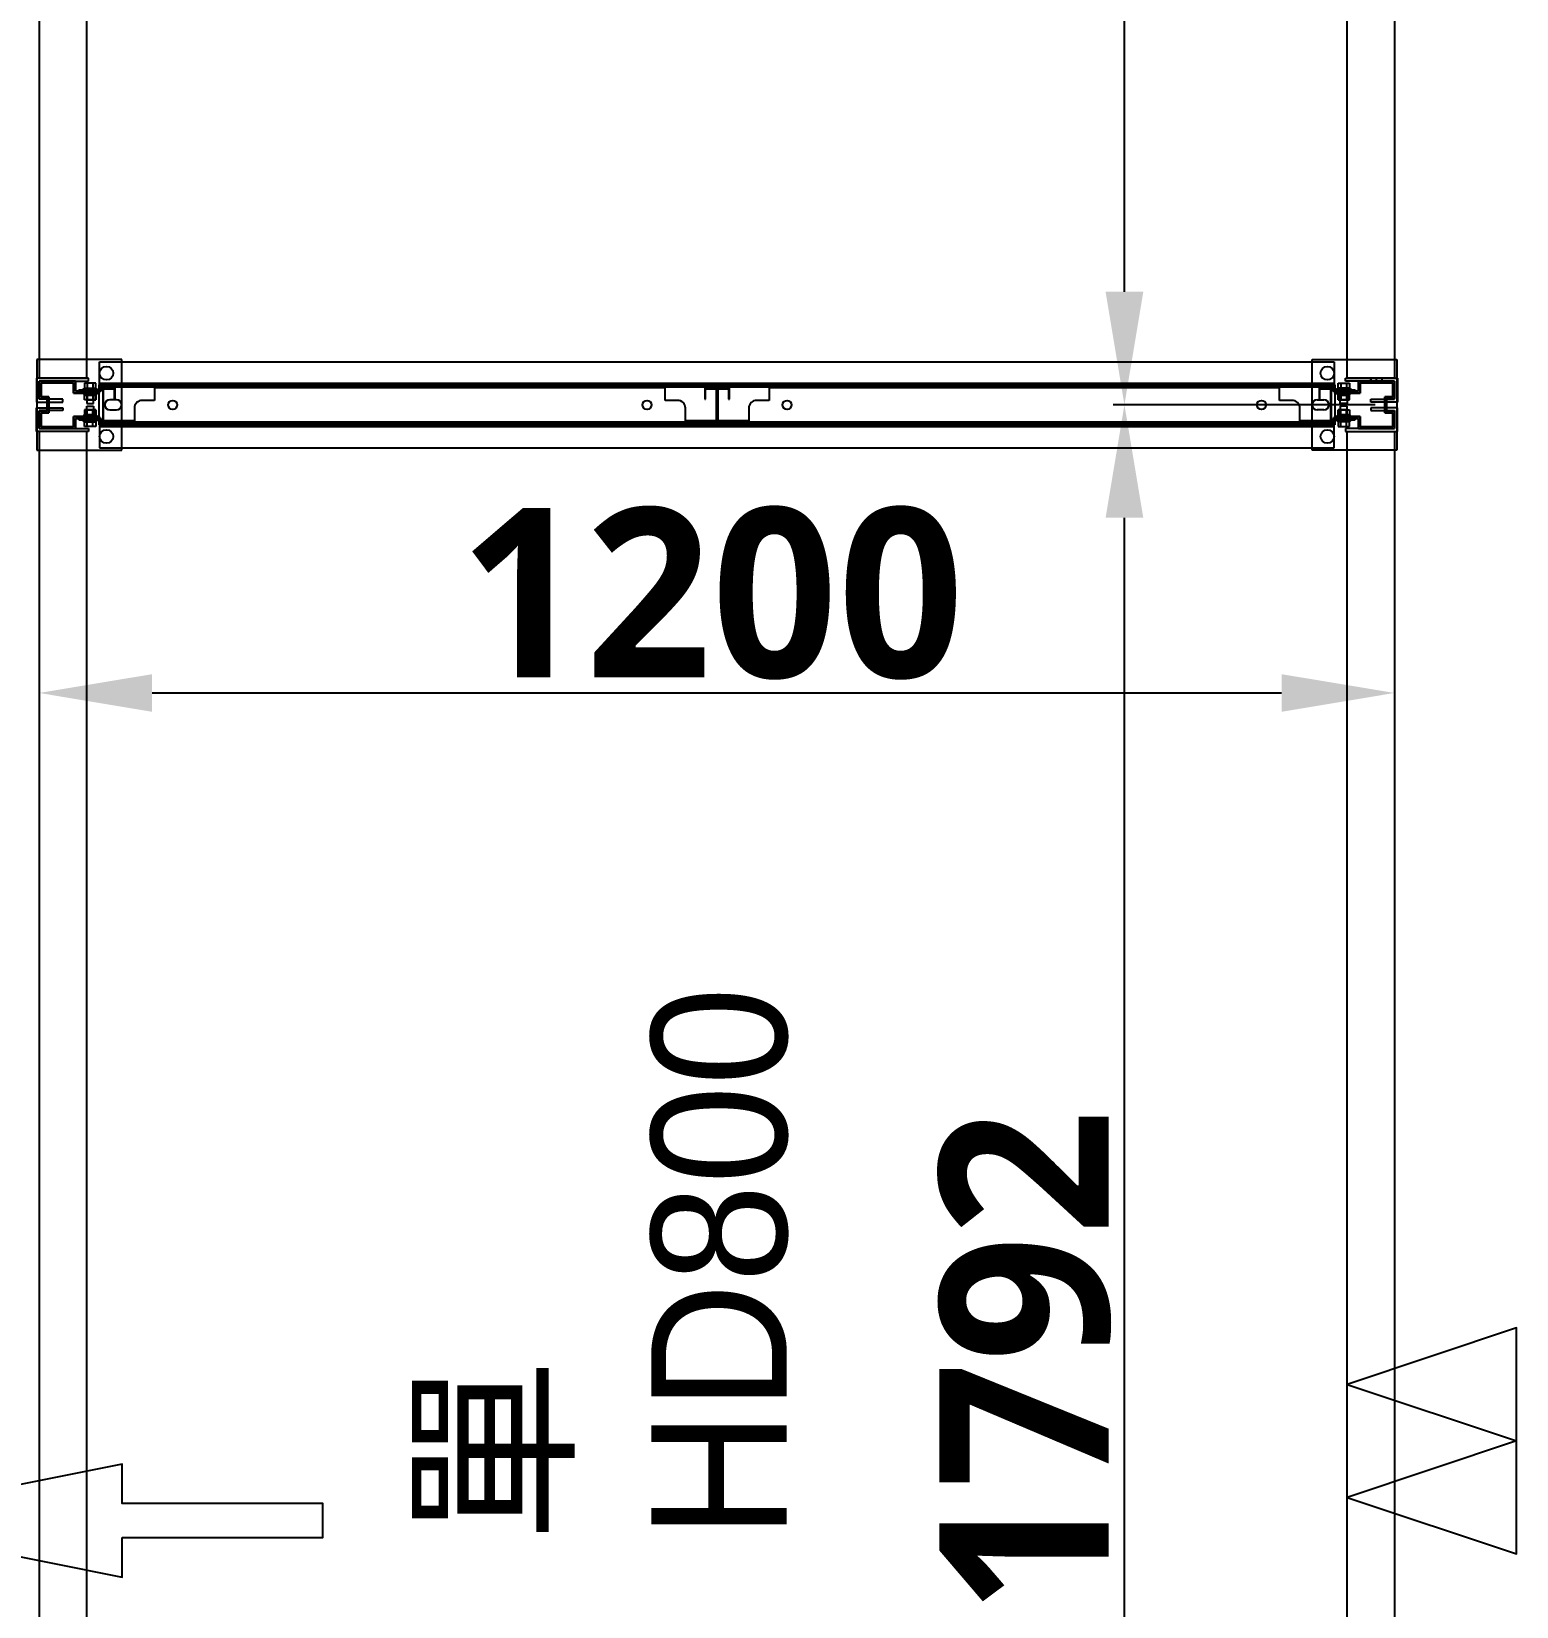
# Model space of a CAD drawing. Header units: millimetres. Extents: x 15382 to 37298, y 7351 to 31127.
# Drawn here: x 28354 to 29669, y 20495 to 21889 of the extents above; entities that cross this region are included whole.
import ezdxf

# ---------------------------------------------------------------- set-up
doc = ezdxf.new("R2010")
doc.units = ezdxf.units.MM
for name, color, linetype in [('111', 7, 'Continuous'), ('113', 3, 'Continuous'), ('114', 6, 'Continuous'), ('115', 30, 'Continuous'), ('116', 12, 'Continuous'), ('544-1', 40, 'Continuous'), ('M40', 3, 'Continuous'), ('M6', 7, 'Continuous'), ('動線', 6, 'Continuous'), ('文字', 7, 'Continuous'), ('標註', 252, 'Continuous')]:
    doc.layers.add(name, color=color, linetype=linetype)
doc.styles.get("Standard").update_dxf_attribs({"font": 'arial.ttf'})
doc.styles.add('新細明體', font='')
doc.styles.add('黑體', font='')
doc.styles.get('新細明體').set_extended_font_data('PMingLiU')
doc.styles.get('黑體').set_extended_font_data('Microsoft JhengHei', bold=True)
doc.dimstyles.new('ISO-25', dxfattribs={"dimtxt": 2.5, "dimasz": 2.5, "dimexe": 1.25, "dimexo": 0.625, "dimtad": 1, "dimtxsty": 'Standard', "dimcen": 2.5, "dimadec": 0, "dimazin": 0, "dimtfac": 1, "dimtmove": 0, "dimatfit": 3, "dimfxl": 1, "dimarcsym": 0})

# ---------------------------------------------------------------- blocks, each defined once
blk = doc.blocks.new('*D72')
at = {"layer": 'Defpoints', "color": 0, "transparency": 16777216}
for p in [(28361, 21537.6), (29561, 21537.6), (29561, 21303.6)]:
    blk.add_point(p, dxfattribs=at)
at = {"layer": '標註', "color": 0, "lineweight": -2, "transparency": 16777216}
for p, q in [((28361, 21527.6), (28361, 21293.6)), ((29561, 21527.6), (29561, 21293.6)), ((28461, 21303.6), (29461, 21303.6))]:
    blk.add_line(p, q, dxfattribs=at)
at = {"layer": '標註', "color": 0, "transparency": 16777216}
for points in [[(28461, 21320.2), (28461, 21286.9), (28361, 21303.6)], [(29461, 21320.2), (29461, 21286.9), (29561, 21303.6)]]:
    blk.add_solid(points, dxfattribs=at)
at = {"layer": '標註', "color": 251, "transparency": 16777216, "insert": (28956.4, 21391.3), "char_height": 150, "attachment_point": 5, "style": '黑體'}
blk.add_mtext('1200', dxfattribs=at)
blk = doc.blocks.new('*D73')
at = {"layer": 'Defpoints', "color": 0, "transparency": 16777216}
for p in [(29321.9, 21558.6), (29554, 21558.6), (29554, 19766.6)]:
    blk.add_point(p, dxfattribs=at)
at = {"layer": '標註', "color": 0, "lineweight": -2, "transparency": 16777216}
for p, q in [((29544, 21558.6), (29311.9, 21558.6)), ((29321.9, 19866.6), (29321.9, 21458.6)), ((29544, 19766.6), (29311.9, 19766.6))]:
    blk.add_line(p, q, dxfattribs=at)
at = {"layer": '標註', "color": 0, "transparency": 16777216}
for points in [[(29305.2, 21458.6), (29338.6, 21458.6), (29321.9, 21558.6)], [(29305.2, 19866.6), (29338.6, 19866.6), (29321.9, 19766.6)]]:
    blk.add_solid(points, dxfattribs=at)
at = {"layer": '標註', "color": 251, "transparency": 16777216, "insert": (29234.1, 20711.6), "char_height": 150, "attachment_point": 5, "rotation": 90, "style": '黑體'}
blk.add_mtext('1792', dxfattribs=at)
blk = doc.blocks.new('*D53')
at = {"layer": 'Defpoints', "color": 0, "transparency": 16777216}
for p in [(29321.9, 23350.6), (29554, 23350.6), (29554, 21558.6)]:
    blk.add_point(p, dxfattribs=at)
at = {"layer": '標註', "color": 0, "lineweight": -2, "transparency": 16777216}
for p, q in [((29544, 23350.6), (29311.9, 23350.6)), ((29321.9, 21658.6), (29321.9, 23250.6)), ((29544, 21558.6), (29311.9, 21558.6))]:
    blk.add_line(p, q, dxfattribs=at)
at = {"layer": '標註', "color": 0, "transparency": 16777216}
for points in [[(29305.2, 23250.6), (29338.6, 23250.6), (29321.9, 23350.6)], [(29305.2, 21658.6), (29338.6, 21658.6), (29321.9, 21558.6)]]:
    blk.add_solid(points, dxfattribs=at)
at = {"layer": '標註', "color": 251, "transparency": 16777216, "insert": (29234.1, 22503.6), "char_height": 150, "attachment_point": 5, "rotation": 90, "style": '黑體'}
blk.add_mtext('1792', dxfattribs=at)

msp = doc.modelspace()

# ---------------------------------------------------------------- linework, layer by layer
at = {"layer": '111'}
for p, q in [((28414.049, 21576.165), (28414.049, 21574.565)), ((29508.049, 21576.165), (28414.049, 21576.165)), ((28414.049, 21540.965), (28414.049, 21576.165)), ((28414.049, 21576.165), (29508.049, 21576.165)), ((28414.049, 21574.565), (29508.049, 21574.565)), ((29508.049, 21574.565), (29508.049, 21576.165)), ((29508.049, 21576.165), (29508.049, 21540.965)), ((28419.049, 21558.565), (28419.049, 21558.565)), ((28429.549, 21563.065), (28423.549, 21563.065)), ((28423.549, 21554.065), (28429.549, 21554.065)), ((28434.049, 21558.565), (28434.049, 21558.565)), ((29488.049, 21558.565), (29488.049, 21558.565)), ((29492.549, 21563.065), (29498.549, 21563.065)), ((29498.549, 21554.065), (29492.549, 21554.065)), ((29503.049, 21558.565), (29503.049, 21558.565)), ((28414.049, 21540.965), (28414.049, 21542.565)), ((28414.049, 21542.565), (29508.049, 21542.565)), ((29508.049, 21540.965), (28414.049, 21540.965)), ((29508.049, 21540.965), (28414.049, 21540.965)), ((29508.049, 21542.565), (29508.049, 21540.965))]:
    msp.add_line(p, q, dxfattribs=at)
for centre, start, end in [((28423.549, 21558.565), 90, 180), ((28423.549, 21558.565), 180, 270), ((28429.549, 21558.565), 0, 90), ((28429.549, 21558.565), 270, 0), ((29492.549, 21558.565), 90, 180), ((29492.549, 21558.565), 180, 270), ((29498.549, 21558.565), 0, 90), ((29498.549, 21558.565), 270, 0)]:
    msp.add_arc(centre, 4.5, start, end, dxfattribs=at)
at = {"layer": '113'}
for p, q in [((28434.049, 21598.565), (28359.049, 21598.565)), ((28359.049, 21598.565), (28359.049, 21518.565)), ((28434.049, 21518.565), (28434.049, 21598.565)), ((29488.049, 21518.565), (29488.049, 21598.565)), ((29488.049, 21598.565), (29563.049, 21598.565)), ((29563.049, 21598.565), (29563.049, 21518.565)), ((28359.049, 21518.565), (28434.049, 21518.565)), ((29563.049, 21518.565), (29488.049, 21518.565))]:
    msp.add_line(p, q, dxfattribs=at)
at = {"layer": '113', "lineweight": -3}
for centre in [(28420.549, 21586.565), (29501.549, 21586.565), (28420.549, 21530.565), (29501.549, 21530.565)]:
    msp.add_circle(centre, 6, dxfattribs=at)
at = {"layer": '114'}
for points in [[(28403.049, 21582.065), (28403.049, 23327.065), (28361.049, 23327.065), (28361.049, 21582.065)], [(29519.049, 21582.065), (29519.049, 23327.065), (29561.049, 23327.065), (29561.049, 21582.065)], [(28403.049, 19790.065), (28403.049, 21535.065), (28361.049, 21535.065), (28361.049, 19790.065)], [(29519.049, 19790.065), (29519.049, 21535.065), (29561.049, 21535.065), (29561.049, 19790.065)]]:
    msp.add_lwpolyline(points, close=True, dxfattribs=at)
at = {"layer": '115'}
for p, q in [((28414.549, 21571.765), (28414.549, 21596.565)), ((28414.549, 21596.565), (29507.549, 21596.565)), ((29507.549, 21596.565), (29507.549, 21571.765)), ((28414.549, 21571.765), (28414.549, 21577.765)), ((28414.549, 21577.765), (29507.549, 21577.765)), ((29507.549, 21577.765), (29507.549, 21571.765)), ((28396.049, 21570.565), (28396.049, 21571.765)), ((28396.049, 21571.765), (28414.549, 21571.765)), ((28396.049, 21570.565), (28396.049, 21571.765)), ((28396.049, 21571.765), (28414.549, 21571.765)), ((28415.749, 21570.565), (28396.049, 21570.565)), ((28415.749, 21570.565), (28396.049, 21570.565)), ((29506.349, 21576.565), (28415.749, 21576.565)), ((28415.749, 21576.565), (28415.749, 21570.565)), ((29506.349, 21576.565), (28415.749, 21576.565)), ((28415.749, 21576.565), (28415.749, 21570.565)), ((29506.349, 21570.565), (29506.349, 21576.565)), ((29506.349, 21570.565), (29506.349, 21576.565)), ((29526.049, 21570.565), (29506.349, 21570.565)), ((29526.049, 21570.565), (29506.349, 21570.565)), ((29507.549, 21571.765), (29526.049, 21571.765)), ((29507.549, 21571.765), (29526.049, 21571.765)), ((29526.049, 21571.765), (29526.049, 21570.565)), ((29526.049, 21571.765), (29526.049, 21570.565)), ((28415.749, 21546.565), (28396.049, 21546.565)), ((28396.049, 21546.565), (28396.049, 21545.365)), ((28415.749, 21546.565), (28396.049, 21546.565)), ((28396.049, 21546.565), (28396.049, 21545.365)), ((28396.049, 21545.365), (28414.549, 21545.365)), ((28396.049, 21545.365), (28414.549, 21545.365)), ((28414.549, 21545.365), (28414.549, 21539.365)), ((28414.549, 21545.365), (28414.549, 21520.565)), ((28414.549, 21539.365), (29507.549, 21539.365)), ((28415.749, 21540.565), (28415.749, 21546.565)), ((28415.749, 21540.565), (28415.749, 21546.565)), ((29506.349, 21540.565), (28415.749, 21540.565)), ((29506.349, 21540.565), (28415.749, 21540.565)), ((29526.049, 21546.565), (29506.349, 21546.565)), ((29506.349, 21546.565), (29506.349, 21540.565)), ((29526.049, 21546.565), (29506.349, 21546.565)), ((29506.349, 21546.565), (29506.349, 21540.565)), ((29507.549, 21545.365), (29526.049, 21545.365)), ((29507.549, 21539.365), (29507.549, 21545.365)), ((29507.549, 21545.365), (29526.049, 21545.365)), ((29507.549, 21520.565), (29507.549, 21545.365)), ((29526.049, 21545.365), (29526.049, 21546.565)), ((29526.049, 21545.365), (29526.049, 21546.565)), ((28414.549, 21520.565), (29507.549, 21520.565))]:
    msp.add_line(p, q, dxfattribs=at)
at = {"layer": '115', "lineweight": -3}
for p, q in [((28402.549, 21571.765), (28409.549, 21571.765)), ((28402.549, 21570.565), (28402.549, 21571.765)), ((28409.549, 21570.565), (28402.549, 21570.565)), ((28406.049, 21571.765), (28409.549, 21571.765)), ((28406.049, 21570.565), (28406.049, 21571.765)), ((28409.549, 21570.565), (28406.049, 21570.565)), ((28409.549, 21571.765), (28409.549, 21570.565)), ((28409.549, 21571.765), (28409.549, 21570.565)), ((29519.549, 21571.765), (29512.549, 21571.765)), ((29512.549, 21571.765), (29512.549, 21570.565)), ((29516.049, 21571.765), (29512.549, 21571.765)), ((29512.549, 21571.765), (29512.549, 21570.565)), ((29512.549, 21570.565), (29519.549, 21570.565)), ((29512.549, 21570.565), (29516.049, 21570.565)), ((29516.049, 21570.565), (29516.049, 21571.765)), ((29519.549, 21570.565), (29519.549, 21571.765)), ((28409.549, 21546.565), (28402.549, 21546.565)), ((28402.549, 21546.565), (28402.549, 21545.365)), ((28402.549, 21545.365), (28409.549, 21545.365)), ((28409.549, 21546.565), (28406.049, 21546.565)), ((28406.049, 21546.565), (28406.049, 21545.365)), ((28406.049, 21545.365), (28409.549, 21545.365)), ((28409.549, 21545.365), (28409.549, 21546.565)), ((28409.549, 21545.365), (28409.549, 21546.565)), ((29512.549, 21545.365), (29512.549, 21546.565)), ((29512.549, 21546.565), (29519.549, 21546.565)), ((29512.549, 21545.365), (29512.549, 21546.565)), ((29512.549, 21546.565), (29516.049, 21546.565)), ((29519.549, 21545.365), (29512.549, 21545.365)), ((29516.049, 21545.365), (29512.549, 21545.365)), ((29516.049, 21546.565), (29516.049, 21545.365)), ((29519.549, 21546.565), (29519.549, 21545.365))]:
    msp.add_line(p, q, dxfattribs=at)
at = {"layer": '116'}
for p, q in [((28404.549, 21582.065), (28358.549, 21582.065)), ((28358.549, 21582.065), (28358.549, 21562.565)), ((28361.049, 21563.565), (28361.049, 21579.565)), ((28361.049, 21579.565), (28404.549, 21579.565)), ((28404.549, 21579.565), (28404.549, 21582.065)), ((29517.549, 21579.565), (29517.549, 21582.065)), ((29517.549, 21582.065), (29563.549, 21582.065)), ((29561.049, 21579.565), (29517.549, 21579.565)), ((29540.071, 21579.565), (29540.071, 21582.065)), ((29545.049, 21579.565), (29545.049, 21582.065)), ((29550.027, 21579.565), (29550.027, 21582.065)), ((29561.049, 21563.565), (29561.049, 21579.565)), ((29563.549, 21582.065), (29563.549, 21562.565)), ((28358.549, 21563.565), (28358.549, 21561.065)), ((28358.549, 21561.065), (28382.049, 21561.065)), ((28358.549, 21553.565), (28358.549, 21556.065)), ((28358.549, 21556.065), (28382.049, 21556.065)), ((28358.549, 21535.065), (28358.549, 21554.565)), ((28382.049, 21563.565), (28361.049, 21563.565)), ((28382.049, 21553.565), (28361.049, 21553.565)), ((28361.049, 21553.565), (28361.049, 21537.565)), ((28382.049, 21561.065), (28382.049, 21563.565)), ((28382.049, 21556.065), (28382.049, 21553.565)), ((29540.049, 21561.065), (29540.049, 21563.565)), ((29540.049, 21563.565), (29561.049, 21563.565)), ((29563.549, 21561.065), (29540.049, 21561.065)), ((29563.549, 21556.065), (29540.049, 21556.065)), ((29540.049, 21556.065), (29540.049, 21553.565)), ((29540.049, 21553.565), (29561.049, 21553.565)), ((29561.049, 21553.565), (29561.049, 21537.565)), ((29563.549, 21563.565), (29563.549, 21561.065)), ((29563.549, 21553.565), (29563.549, 21556.065)), ((29563.549, 21535.065), (29563.549, 21554.565)), ((28361.049, 21537.565), (28404.549, 21537.565)), ((28404.549, 21537.565), (28404.549, 21535.065)), ((29561.049, 21537.565), (29517.549, 21537.565)), ((29517.549, 21537.565), (29517.549, 21535.065)), ((28404.549, 21535.065), (28358.549, 21535.065)), ((29517.549, 21535.065), (29563.549, 21535.065))]:
    msp.add_line(p, q, dxfattribs=at)
at = {"layer": '116', "lineweight": -3}
for p, q in [((29550.027, 21582.065), (29540.071, 21582.065)), ((29540.071, 21582.065), (29540.071, 21579.565)), ((29545.049, 21582.065), (29540.071, 21582.065)), ((29540.071, 21582.065), (29540.071, 21579.565)), ((29540.071, 21579.565), (29550.027, 21579.565)), ((29540.071, 21579.565), (29545.049, 21579.565)), ((29545.049, 21579.565), (29545.049, 21582.065)), ((29550.027, 21579.565), (29550.027, 21582.065))]:
    msp.add_line(p, q, dxfattribs=at)
at = {"layer": '544-1'}
for p, q in [((28428.249, 21573.565), (28417.249, 21573.565)), ((28417.249, 21573.565), (28417.249, 21543.565)), ((28418.049, 21544.365), (28418.049, 21572.765)), ((28418.049, 21572.765), (28427.449, 21572.765)), ((28427.449, 21572.765), (28427.449, 21563.565)), ((28428.249, 21563.565), (28428.249, 21573.565)), ((28915.249, 21573.565), (28463.249, 21573.565)), ((28463.249, 21573.565), (28463.249, 21562.565)), ((28915.249, 21562.565), (28915.249, 21573.565)), ((28961.249, 21573.565), (28950.249, 21573.565)), ((28950.249, 21573.565), (28950.249, 21563.565)), ((28951.049, 21563.565), (28951.049, 21572.765)), ((28951.049, 21572.765), (28960.449, 21572.765)), ((28960.449, 21572.765), (28960.449, 21544.365)), ((28961.249, 21543.565), (28961.249, 21573.565)), ((28972.249, 21573.565), (28961.249, 21573.565)), ((28961.249, 21573.565), (28961.249, 21543.565)), ((28962.049, 21544.365), (28962.049, 21572.765)), ((28962.049, 21572.765), (28971.449, 21572.765)), ((28971.449, 21572.765), (28971.449, 21563.565)), ((28972.249, 21563.565), (28972.249, 21573.565)), ((29459.249, 21573.565), (29007.249, 21573.565)), ((29007.249, 21573.565), (29007.249, 21562.565)), ((29459.249, 21562.565), (29459.249, 21573.565)), ((29505.249, 21573.565), (29494.249, 21573.565)), ((29494.249, 21573.565), (29494.249, 21563.565)), ((29495.049, 21563.565), (29495.049, 21572.765)), ((29495.049, 21572.765), (29504.449, 21572.765)), ((29504.449, 21572.765), (29504.449, 21544.365)), ((29505.249, 21543.565), (29505.249, 21573.565)), ((28427.449, 21563.565), (28428.249, 21563.565)), ((28445.249, 21555.565), (28445.249, 21544.365)), ((28463.249, 21562.565), (28452.249, 21562.565)), ((28926.249, 21562.565), (28915.249, 21562.565)), ((28933.249, 21544.365), (28933.249, 21555.565)), ((28950.249, 21563.565), (28951.049, 21563.565)), ((28971.449, 21563.565), (28972.249, 21563.565)), ((28989.249, 21555.565), (28989.249, 21544.365)), ((29007.249, 21562.565), (28996.249, 21562.565)), ((29470.249, 21562.565), (29459.249, 21562.565)), ((29477.249, 21544.365), (29477.249, 21555.565)), ((29494.249, 21563.565), (29495.049, 21563.565)), ((28417.249, 21544.365), (28417.249, 21543.565)), ((28417.249, 21543.565), (28961.249, 21543.565)), ((28417.249, 21543.565), (28418.049, 21543.565)), ((28445.249, 21544.365), (28418.049, 21544.365)), ((28960.449, 21544.365), (28933.249, 21544.365)), ((28961.249, 21544.365), (28961.249, 21543.565)), ((28961.249, 21543.565), (29505.249, 21543.565)), ((28961.249, 21543.565), (28962.049, 21543.565)), ((28989.249, 21544.365), (28962.049, 21544.365)), ((29504.449, 21544.365), (29477.249, 21544.365))]:
    msp.add_line(p, q, dxfattribs=at)
for centre in [(28479.249, 21558.565), (28899.249, 21558.565), (29023.249, 21558.565), (29443.249, 21558.565)]:
    msp.add_circle(centre, 4, dxfattribs=at)
for centre, start, end in [((28452.249, 21555.565), 90, 180), ((28926.249, 21555.565), 0, 90), ((28996.249, 21555.565), 90, 180), ((29470.249, 21555.565), 0, 90)]:
    msp.add_arc(centre, 7, start, end, dxfattribs=at)
at = {"layer": 'M40'}
for p, q in [((28393.049, 21579.565), (28361.049, 21579.565)), ((28361.049, 21579.565), (28361.049, 21564.065)), ((28361.049, 21564.065), (28361.049, 21579.565)), ((28361.049, 21579.565), (28393.049, 21579.565)), ((28362.649, 21565.665), (28362.649, 21577.965)), ((28362.649, 21577.965), (28391.449, 21577.965)), ((28391.449, 21577.965), (28362.649, 21577.965)), ((28362.649, 21577.965), (28362.649, 21565.665)), ((28391.449, 21577.965), (28391.449, 21568.965)), ((28391.449, 21568.965), (28391.449, 21577.965)), ((28393.049, 21570.565), (28393.049, 21579.565)), ((28393.049, 21579.565), (28393.049, 21570.565)), ((29529.049, 21570.565), (29529.049, 21579.565)), ((29529.049, 21579.565), (29561.049, 21579.565)), ((29561.049, 21579.565), (29529.049, 21579.565)), ((29529.049, 21579.565), (29529.049, 21570.565)), ((29559.449, 21577.965), (29530.649, 21577.965)), ((29530.649, 21577.965), (29530.649, 21568.965)), ((29530.649, 21568.965), (29530.649, 21577.965)), ((29530.649, 21577.965), (29559.449, 21577.965)), ((29541.799, 21577.965), (29541.799, 21579.565)), ((29545.049, 21577.965), (29545.049, 21579.565)), ((29548.299, 21577.965), (29548.299, 21579.565)), ((29559.449, 21565.665), (29559.449, 21577.965)), ((29559.449, 21577.965), (29559.449, 21565.665)), ((29561.049, 21579.565), (29561.049, 21564.065)), ((29561.049, 21564.065), (29561.049, 21579.565)), ((28361.049, 21564.065), (28368.049, 21564.065)), ((28368.049, 21564.065), (28361.049, 21564.065)), ((28369.649, 21565.665), (28362.649, 21565.665)), ((28362.649, 21565.665), (28369.649, 21565.665)), ((28368.049, 21564.065), (28368.049, 21553.065)), ((28368.049, 21553.065), (28368.049, 21564.065)), ((28369.649, 21551.465), (28369.649, 21565.665)), ((28369.649, 21565.665), (28369.649, 21551.465)), ((28391.449, 21570.565), (28391.449, 21568.965)), ((28391.449, 21568.965), (28414.049, 21568.965)), ((28391.449, 21568.965), (28393.049, 21568.965)), ((28414.049, 21568.965), (28391.449, 21568.965)), ((28414.049, 21570.565), (28393.049, 21570.565)), ((28393.049, 21570.565), (28414.049, 21570.565)), ((28402.549, 21570.565), (28402.549, 21568.965)), ((28406.049, 21570.565), (28406.049, 21568.965)), ((28409.549, 21570.565), (28409.549, 21568.965)), ((28414.049, 21568.965), (28414.049, 21570.565)), ((28414.049, 21570.565), (28414.049, 21568.965)), ((29508.049, 21568.965), (29508.049, 21570.565)), ((29508.049, 21570.565), (29529.049, 21570.565)), ((29529.049, 21570.565), (29508.049, 21570.565)), ((29508.049, 21570.565), (29508.049, 21568.965)), ((29530.649, 21568.965), (29508.049, 21568.965)), ((29508.049, 21568.965), (29530.649, 21568.965)), ((29512.549, 21570.565), (29512.549, 21568.965)), ((29516.049, 21570.565), (29516.049, 21568.965)), ((29519.549, 21570.565), (29519.549, 21568.965)), ((29530.649, 21568.965), (29529.049, 21568.965)), ((29530.649, 21570.565), (29530.649, 21568.965)), ((29552.449, 21551.465), (29552.449, 21565.665)), ((29552.449, 21565.665), (29559.449, 21565.665)), ((29559.449, 21565.665), (29552.449, 21565.665)), ((29552.449, 21565.665), (29552.449, 21551.465)), ((29561.049, 21564.065), (29554.049, 21564.065)), ((29554.049, 21564.065), (29554.049, 21553.065)), ((29554.049, 21553.065), (29554.049, 21564.065)), ((29554.049, 21564.065), (29561.049, 21564.065)), ((28368.049, 21553.065), (28361.049, 21553.065)), ((28361.049, 21553.065), (28361.049, 21537.565)), ((28361.049, 21537.565), (28361.049, 21553.065)), ((28361.049, 21553.065), (28368.049, 21553.065)), ((28362.649, 21539.165), (28362.649, 21551.465)), ((28362.649, 21551.465), (28369.649, 21551.465)), ((28369.649, 21551.465), (28362.649, 21551.465)), ((28362.649, 21551.465), (28362.649, 21539.165)), ((29554.049, 21553.065), (29552.449, 21553.065)), ((29559.449, 21551.465), (29552.449, 21551.465)), ((29552.449, 21551.465), (29559.449, 21551.465)), ((29554.049, 21553.065), (29561.049, 21553.065)), ((29561.049, 21553.065), (29554.049, 21553.065)), ((29559.449, 21539.165), (29559.449, 21551.465)), ((29559.449, 21551.465), (29559.449, 21539.165)), ((29561.049, 21553.065), (29561.049, 21537.565)), ((29561.049, 21537.565), (29561.049, 21553.065)), ((28361.049, 21537.565), (28393.049, 21537.565)), ((28393.049, 21537.565), (28361.049, 21537.565)), ((28391.449, 21539.165), (28362.649, 21539.165)), ((28362.649, 21539.165), (28391.449, 21539.165)), ((28414.049, 21548.165), (28391.449, 21548.165)), ((28391.449, 21548.165), (28391.449, 21539.165)), ((28391.449, 21546.565), (28391.449, 21548.165)), ((28391.449, 21548.165), (28414.049, 21548.165)), ((28391.449, 21539.165), (28391.449, 21548.165)), ((28391.449, 21548.165), (28393.049, 21548.165)), ((28393.049, 21537.565), (28393.049, 21546.565)), ((28393.049, 21546.565), (28414.049, 21546.565)), ((28414.049, 21546.565), (28393.049, 21546.565)), ((28393.049, 21546.565), (28393.049, 21537.565)), ((28402.549, 21548.165), (28402.549, 21546.565)), ((28406.049, 21548.165), (28406.049, 21546.565)), ((28409.549, 21548.165), (28409.549, 21546.565)), ((28414.049, 21546.565), (28414.049, 21548.165)), ((28414.049, 21548.165), (28414.049, 21546.565)), ((29508.049, 21546.565), (29508.049, 21548.165)), ((29508.049, 21548.165), (29530.649, 21548.165)), ((29530.649, 21548.165), (29508.049, 21548.165)), ((29508.049, 21548.165), (29508.049, 21546.565)), ((29529.049, 21546.565), (29508.049, 21546.565)), ((29508.049, 21546.565), (29529.049, 21546.565)), ((29512.549, 21548.165), (29512.549, 21546.565)), ((29516.049, 21548.165), (29516.049, 21546.565)), ((29519.549, 21548.165), (29519.549, 21546.565)), ((29530.649, 21548.165), (29529.049, 21548.165)), ((29529.049, 21537.565), (29529.049, 21546.565)), ((29529.049, 21546.565), (29529.049, 21537.565)), ((29561.049, 21537.565), (29529.049, 21537.565)), ((29529.049, 21537.565), (29561.049, 21537.565)), ((29530.649, 21548.165), (29530.649, 21539.165)), ((29530.649, 21546.565), (29530.649, 21548.165)), ((29530.649, 21539.165), (29530.649, 21548.165)), ((29530.649, 21539.165), (29559.449, 21539.165)), ((29559.449, 21539.165), (29530.649, 21539.165))]:
    msp.add_line(p, q, dxfattribs=at)
at = {"layer": 'M40', "lineweight": -3}
for p, q in [((29548.299, 21579.565), (29541.799, 21579.565)), ((29541.799, 21579.565), (29541.799, 21577.965)), ((29545.049, 21579.565), (29541.799, 21579.565)), ((29541.799, 21579.565), (29541.799, 21577.965)), ((29541.799, 21577.965), (29548.299, 21577.965)), ((29541.799, 21577.965), (29545.049, 21577.965)), ((29545.049, 21577.965), (29545.049, 21579.565)), ((29548.299, 21577.965), (29548.299, 21579.565)), ((28402.549, 21570.565), (28409.549, 21570.565)), ((28402.549, 21568.965), (28402.549, 21570.565)), ((28409.549, 21568.965), (28402.549, 21568.965)), ((28406.049, 21570.565), (28409.549, 21570.565)), ((28406.049, 21568.965), (28406.049, 21570.565)), ((28409.549, 21568.965), (28406.049, 21568.965)), ((28409.549, 21570.565), (28409.549, 21568.965)), ((28409.549, 21570.565), (28409.549, 21568.965)), ((29519.549, 21570.565), (29512.549, 21570.565)), ((29512.549, 21570.565), (29512.549, 21568.965)), ((29516.049, 21570.565), (29512.549, 21570.565)), ((29512.549, 21570.565), (29512.549, 21568.965)), ((29512.549, 21568.965), (29519.549, 21568.965)), ((29512.549, 21568.965), (29516.049, 21568.965)), ((29516.049, 21568.965), (29516.049, 21570.565)), ((29519.549, 21568.965), (29519.549, 21570.565)), ((29552.449, 21553.065), (29552.449, 21564.065)), ((29552.449, 21564.065), (29554.049, 21564.065)), ((29554.049, 21564.065), (29554.049, 21553.065)), ((29552.449, 21558.565), (29552.449, 21553.065)), ((29554.049, 21558.565), (29552.449, 21558.565)), ((29554.049, 21553.065), (29552.449, 21553.065)), ((29552.449, 21553.065), (29554.049, 21553.065)), ((29554.049, 21553.065), (29554.049, 21558.565)), ((28409.549, 21548.165), (28402.549, 21548.165)), ((28402.549, 21548.165), (28402.549, 21546.565)), ((28402.549, 21546.565), (28409.549, 21546.565)), ((28409.549, 21548.165), (28406.049, 21548.165)), ((28406.049, 21548.165), (28406.049, 21546.565)), ((28406.049, 21546.565), (28409.549, 21546.565)), ((28409.549, 21546.565), (28409.549, 21548.165)), ((28409.549, 21546.565), (28409.549, 21548.165)), ((29512.549, 21546.565), (29512.549, 21548.165)), ((29512.549, 21548.165), (29519.549, 21548.165)), ((29512.549, 21546.565), (29512.549, 21548.165)), ((29512.549, 21548.165), (29516.049, 21548.165)), ((29519.549, 21546.565), (29512.549, 21546.565)), ((29516.049, 21546.565), (29512.549, 21546.565)), ((29516.049, 21548.165), (29516.049, 21546.565)), ((29519.549, 21548.165), (29519.549, 21546.565))]:
    msp.add_line(p, q, dxfattribs=at)
at = {"layer": 'M6'}
for p, q in [((28411.049, 21577.765), (28401.049, 21577.765)), ((28401.049, 21577.765), (28401.049, 21573.465)), ((28411.049, 21577.765), (28401.049, 21577.765)), ((28401.049, 21577.765), (28401.049, 21573.465)), ((28403.549, 21577.765), (28403.549, 21573.465)), ((28408.549, 21577.765), (28408.549, 21573.465)), ((28411.049, 21573.465), (28411.049, 21577.765)), ((28411.049, 21573.465), (28411.049, 21577.765)), ((29511.049, 21573.465), (29511.049, 21577.765)), ((29511.049, 21577.765), (29521.049, 21577.765)), ((29511.049, 21573.465), (29511.049, 21577.765)), ((29511.049, 21577.765), (29521.049, 21577.765)), ((29513.549, 21577.765), (29513.549, 21573.465)), ((29518.549, 21577.765), (29518.549, 21573.465)), ((29521.049, 21577.765), (29521.049, 21573.465)), ((29521.049, 21577.765), (29521.049, 21573.465)), ((28401.049, 21573.465), (28399.049, 21571.965)), ((28399.049, 21571.965), (28399.049, 21571.765)), ((28399.049, 21571.765), (28403.049, 21571.765)), ((28400.049, 21568.765), (28400.049, 21568.965)), ((28400.049, 21568.965), (28412.049, 21568.965)), ((28401.049, 21567.265), (28400.049, 21568.765)), ((28401.049, 21573.465), (28411.049, 21573.465)), ((28401.049, 21562.965), (28401.049, 21567.265)), ((28401.049, 21567.265), (28411.049, 21567.265)), ((28401.049, 21562.965), (28401.049, 21567.265)), ((28401.049, 21562.965), (28401.049, 21567.265)), ((28401.049, 21567.265), (28408.549, 21567.265)), ((28403.049, 21571.765), (28403.049, 21559.765)), ((28411.049, 21567.265), (28403.549, 21567.265)), ((28403.549, 21567.265), (28403.549, 21562.965)), ((28408.549, 21567.265), (28408.549, 21562.965)), ((28409.049, 21559.765), (28409.049, 21571.765)), ((28409.049, 21571.765), (28413.049, 21571.765)), ((28413.049, 21571.965), (28411.049, 21573.465)), ((28412.049, 21568.765), (28411.049, 21567.265)), ((28411.049, 21567.265), (28411.049, 21562.965)), ((28411.049, 21567.265), (28411.049, 21562.965)), ((28411.049, 21562.965), (28411.049, 21567.265)), ((28412.049, 21568.965), (28412.049, 21568.765)), ((28413.049, 21571.765), (28413.049, 21571.965)), ((29509.049, 21571.965), (29511.049, 21573.465)), ((29509.049, 21571.765), (29509.049, 21571.965)), ((29513.049, 21571.765), (29509.049, 21571.765)), ((29522.049, 21568.965), (29510.049, 21568.965)), ((29510.049, 21568.965), (29510.049, 21568.765)), ((29510.049, 21568.765), (29511.049, 21567.265)), ((29521.049, 21573.465), (29511.049, 21573.465)), ((29511.049, 21567.265), (29511.049, 21562.965)), ((29521.049, 21567.265), (29511.049, 21567.265)), ((29511.049, 21567.265), (29511.049, 21562.965)), ((29511.049, 21562.965), (29511.049, 21567.265)), ((29511.049, 21567.265), (29518.549, 21567.265)), ((29513.049, 21559.765), (29513.049, 21571.765)), ((29521.049, 21567.265), (29513.549, 21567.265)), ((29513.549, 21567.265), (29513.549, 21562.965)), ((29518.549, 21567.265), (29518.549, 21562.965)), ((29519.049, 21571.765), (29519.049, 21559.765)), ((29523.049, 21571.765), (29519.049, 21571.765)), ((29521.049, 21573.465), (29523.049, 21571.965)), ((29521.049, 21567.265), (29522.049, 21568.765)), ((29521.049, 21562.965), (29521.049, 21567.265)), ((29521.049, 21562.965), (29521.049, 21567.265)), ((29521.049, 21562.965), (29521.049, 21567.265)), ((29522.049, 21568.765), (29522.049, 21568.965)), ((29523.049, 21571.965), (29523.049, 21571.765)), ((28401.049, 21549.865), (28400.049, 21548.365)), ((28411.049, 21562.965), (28401.049, 21562.965)), ((28411.049, 21562.965), (28401.049, 21562.965)), ((28408.549, 21562.965), (28401.049, 21562.965)), ((28411.049, 21554.165), (28401.049, 21554.165)), ((28401.049, 21554.165), (28401.049, 21549.865)), ((28411.049, 21554.165), (28401.049, 21554.165)), ((28401.049, 21554.165), (28401.049, 21549.865)), ((28401.049, 21554.165), (28401.049, 21549.865)), ((28408.549, 21554.165), (28401.049, 21554.165)), ((28401.049, 21549.865), (28411.049, 21549.865)), ((28401.049, 21549.865), (28408.549, 21549.865)), ((28403.049, 21559.765), (28409.049, 21559.765)), ((28403.049, 21545.365), (28403.049, 21557.365)), ((28403.049, 21557.365), (28409.049, 21557.365)), ((28403.549, 21562.965), (28411.049, 21562.965)), ((28403.549, 21549.865), (28403.549, 21554.165)), ((28403.549, 21554.165), (28411.049, 21554.165)), ((28411.049, 21549.865), (28403.549, 21549.865)), ((28408.549, 21549.865), (28408.549, 21554.165)), ((28409.049, 21557.365), (28409.049, 21545.365)), ((28411.049, 21549.865), (28411.049, 21554.165)), ((28411.049, 21549.865), (28411.049, 21554.165)), ((28411.049, 21554.165), (28411.049, 21549.865)), ((28412.049, 21548.365), (28411.049, 21549.865)), ((29510.049, 21548.365), (29511.049, 21549.865)), ((29511.049, 21562.965), (29521.049, 21562.965)), ((29511.049, 21562.965), (29521.049, 21562.965)), ((29518.549, 21562.965), (29511.049, 21562.965)), ((29511.049, 21549.865), (29511.049, 21554.165)), ((29511.049, 21554.165), (29521.049, 21554.165)), ((29511.049, 21549.865), (29511.049, 21554.165)), ((29511.049, 21554.165), (29521.049, 21554.165)), ((29511.049, 21554.165), (29511.049, 21549.865)), ((29518.549, 21554.165), (29511.049, 21554.165)), ((29521.049, 21549.865), (29511.049, 21549.865)), ((29511.049, 21549.865), (29518.549, 21549.865)), ((29519.049, 21559.765), (29513.049, 21559.765)), ((29519.049, 21557.365), (29513.049, 21557.365)), ((29513.049, 21557.365), (29513.049, 21545.365)), ((29513.549, 21562.965), (29521.049, 21562.965)), ((29513.549, 21549.865), (29513.549, 21554.165)), ((29513.549, 21554.165), (29521.049, 21554.165)), ((29521.049, 21549.865), (29513.549, 21549.865)), ((29518.549, 21549.865), (29518.549, 21554.165)), ((29519.049, 21545.365), (29519.049, 21557.365)), ((29521.049, 21554.165), (29521.049, 21549.865)), ((29521.049, 21554.165), (29521.049, 21549.865)), ((29521.049, 21554.165), (29521.049, 21549.865)), ((29521.049, 21549.865), (29522.049, 21548.365)), ((28399.049, 21545.165), (28399.049, 21545.365)), ((28399.049, 21545.365), (28403.049, 21545.365)), ((28401.049, 21543.665), (28399.049, 21545.165)), ((28400.049, 21548.365), (28400.049, 21548.165)), ((28400.049, 21548.165), (28412.049, 21548.165)), ((28401.049, 21539.365), (28401.049, 21543.665)), ((28401.049, 21543.665), (28411.049, 21543.665)), ((28401.049, 21539.365), (28401.049, 21543.665)), ((28411.049, 21539.365), (28401.049, 21539.365)), ((28411.049, 21539.365), (28401.049, 21539.365)), ((28403.549, 21539.365), (28403.549, 21543.665)), ((28408.549, 21539.365), (28408.549, 21543.665)), ((28409.049, 21545.365), (28413.049, 21545.365)), ((28413.049, 21545.165), (28411.049, 21543.665)), ((28411.049, 21543.665), (28411.049, 21539.365)), ((28411.049, 21543.665), (28411.049, 21539.365)), ((28412.049, 21548.165), (28412.049, 21548.365)), ((28413.049, 21545.365), (28413.049, 21545.165)), ((29513.049, 21545.365), (29509.049, 21545.365)), ((29509.049, 21545.365), (29509.049, 21545.165)), ((29509.049, 21545.165), (29511.049, 21543.665)), ((29510.049, 21548.165), (29510.049, 21548.365)), ((29522.049, 21548.165), (29510.049, 21548.165)), ((29511.049, 21543.665), (29511.049, 21539.365)), ((29521.049, 21543.665), (29511.049, 21543.665)), ((29511.049, 21543.665), (29511.049, 21539.365)), ((29511.049, 21539.365), (29521.049, 21539.365)), ((29511.049, 21539.365), (29521.049, 21539.365)), ((29513.549, 21539.365), (29513.549, 21543.665)), ((29518.549, 21539.365), (29518.549, 21543.665)), ((29523.049, 21545.365), (29519.049, 21545.365)), ((29521.049, 21543.665), (29523.049, 21545.165)), ((29521.049, 21539.365), (29521.049, 21543.665)), ((29521.049, 21539.365), (29521.049, 21543.665)), ((29522.049, 21548.365), (29522.049, 21548.165)), ((29523.049, 21545.165), (29523.049, 21545.365))]:
    msp.add_line(p, q, dxfattribs=at)
at = {"layer": '動線', "lineweight": -3}
for points in [[(29519.049, 20691.673), (29669.049, 20641.673), (29669.049, 20741.673), (29519.049, 20691.673)], [(29519.049, 20591.673), (29669.049, 20541.673), (29669.049, 20641.673), (29519.049, 20591.673)], [(28434.557, 20556.11), (28612.193, 20556.11), (28612.193, 20586.11), (28434.557, 20586.11), (28434.557, 20621.11), (28184.557, 20571.11), (28434.557, 20521.11), (28434.557, 20556.11)]]:
    msp.add_lwpolyline(points, dxfattribs=at)

# ---------------------------------------------------------------- texts
at = {"layer": '文字', "color": 7, "style": '新細明體'}
msp.add_text('HD800', height=120, rotation=90, dxfattribs=at).set_placement((29022.86, 20554.81))
at = {"layer": '文字', "color": 8, "style": '新細明體'}
msp.add_text('單', height=120, rotation=90, dxfattribs=at).set_placement((28822.162, 20551.496))

# ---------------------------------------------------------------- dimensions: what is measured, and where the dimension line sits
at = {"layer": '標註', "color": 8}
for base, p1, p2, picture, middle in [((29321.894, 23350.565), (29554.049, 21558.565), (29554.049, 23350.565), '*D53', (29321.894, 22503.627)), ((29321.894, 21558.565), (29554.049, 19766.565), (29554.049, 21558.565), '*D73', (29321.894, 20711.627))]:
    dim = msp.add_linear_dim(base=base, p1=p1, p2=p2, angle=90, dimstyle='ISO-25', override={"dimscale": 100, "dimtxt": 1.5, "dimasz": 1, "dimexe": 0.1, "dimexo": 0.1, "dimgap": 0.1, "dimtxsty": '黑體', "dimclrt": 251}, dxfattribs=at)
    dim.commit()
    dim.dimension.update_dxf_attribs({"geometry": picture, "text_midpoint": middle, "dimtype": 160})
dim = msp.add_linear_dim(base=(29561.049, 21303.572), p1=(28361.049, 21537.565), p2=(29561.049, 21537.565), dimstyle='ISO-25', override={"dimscale": 100, "dimtxt": 1.5, "dimasz": 1, "dimexe": 0.1, "dimexo": 0.1, "dimgap": 0.1, "dimtxsty": '黑體', "dimclrt": 251}, dxfattribs=at)
dim.commit()
dim.dimension.update_dxf_attribs({"geometry": '*D72', "text_midpoint": (28956.351, 21303.572), "dimtype": 160})

doc.saveas('drawing.dxf')
